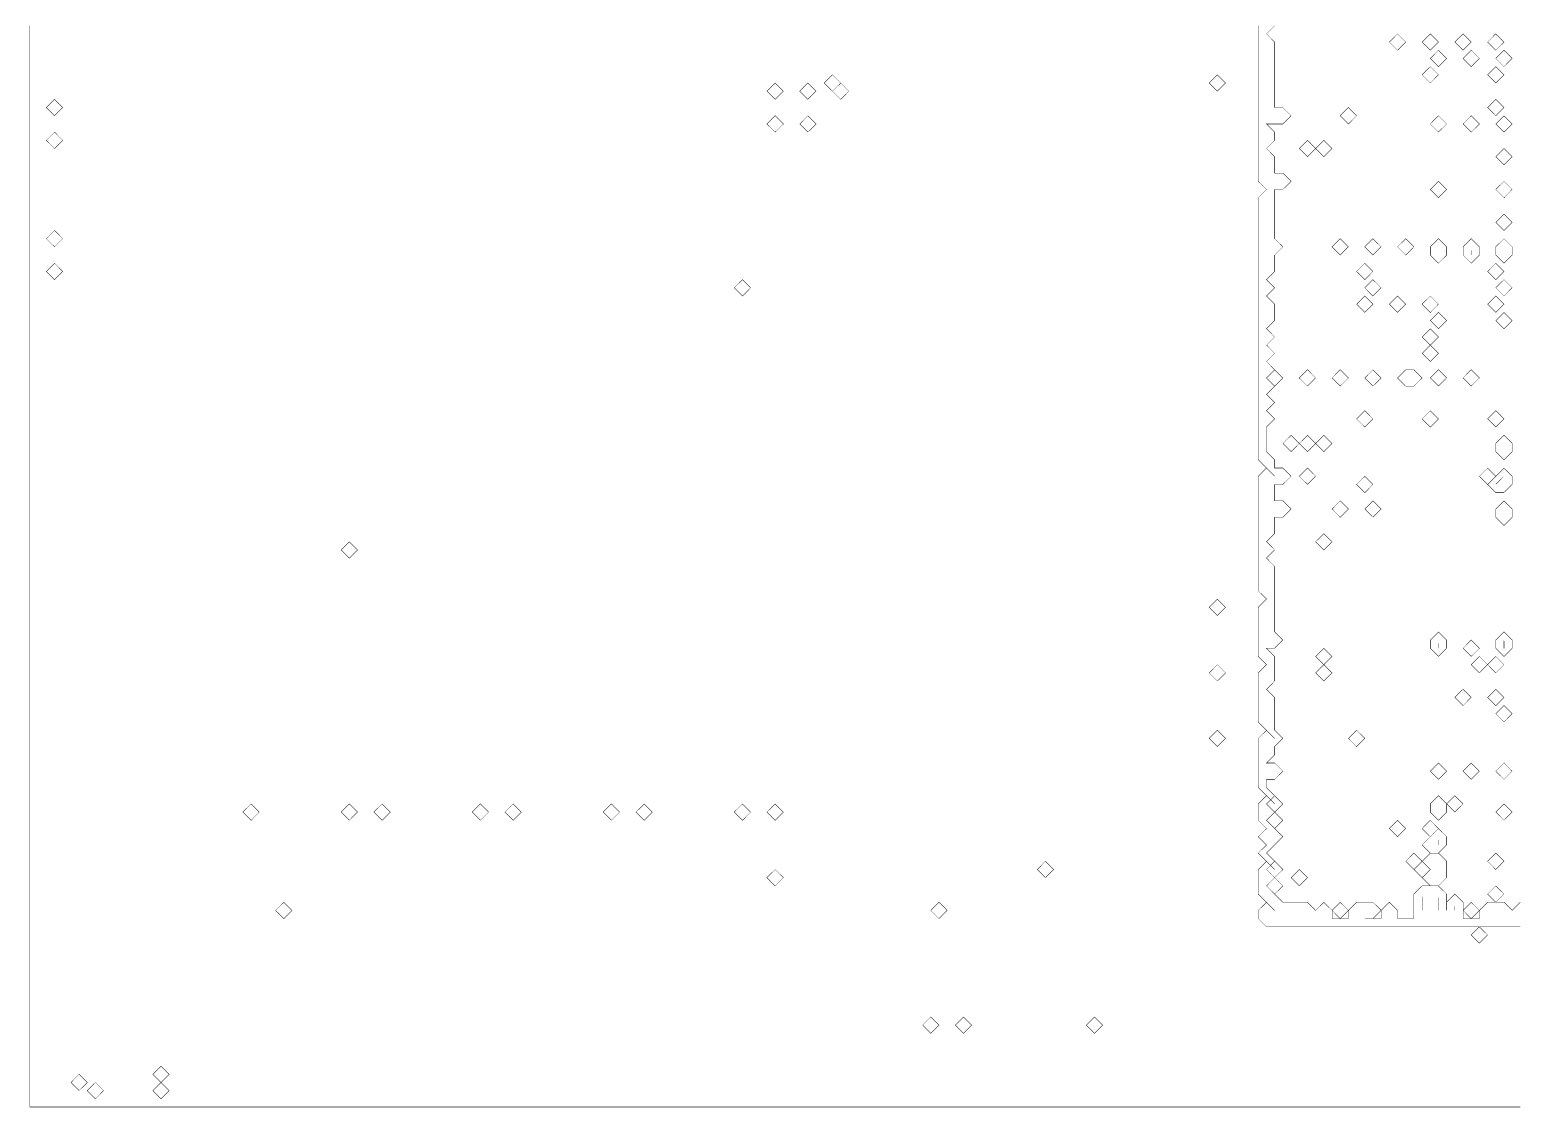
# Model space of a CAD drawing. Header units: metres. Extents: x 0 to 4936, y -4936 to 0.
# Drawn here: x 0 to 1753, y -4936 to -3665 of the extents above; entities that cross this region are included whole.
import ezdxf

# ---------------------------------------------------------------- set-up
doc = ezdxf.new("R2010")
doc.units = ezdxf.units.M
doc.layers.add('conductor', color=1, linetype='Continuous')
doc.layers.add('substrate', color=5, linetype='Continuous')

msp = doc.modelspace()

# ---------------------------------------------------------------- linework, layer by layer
at = {"layer": 'conductor', "const_width": 0.5}
msp.add_lwpolyline([(1468, -3660.5), (1458.4, -3670.1), (1468, -3679.8), (1468, -3689.4), (1468, -3699.1), (1468, -3708.8), (1468, -3718.4), (1468, -3728.1), (1468, -3737.7), (1468, -3747.4), (1468, -3757), (1477.7, -3757), (1487.4, -3766.7), (1477.7, -3776.4), (1468, -3776.4), (1458.4, -3776.4), (1468, -3786), (1468, -3795.7), (1458.4, -3805.3), (1468, -3815), (1468, -3824.6), (1468, -3834.3), (1477.7, -3834.3), (1487.4, -3844), (1477.7, -3853.6), (1468, -3853.6), (1468, -3863.3), (1468, -3872.9), (1468, -3882.6), (1468, -3892.3), (1468, -3901.9), (1468, -3911.6), (1477.7, -3921.2), (1468, -3930.9), (1468, -3940.5), (1468, -3950.2), (1458.4, -3959.9), (1468, -3969.5), (1458.4, -3979.2), (1468, -3988.8), (1468, -3998.5), (1468, -4008.2), (1458.4, -4017.8), (1468, -4027.5), (1458.4, -4037.1), (1468, -4046.8), (1458.4, -4056.4), (1468, -4066.1), (1458.4, -4075.8), (1468, -4085.4), (1458.4, -4095.1), (1468, -4104.7), (1458.4, -4114.4), (1468, -4124.1), (1458.4, -4133.7), (1458.4, -4143.4), (1458.4, -4153), (1458.4, -4162.7), (1468, -4172.3), (1468, -4182), (1477.7, -4182), (1487.4, -4191.7), (1477.7, -4201.3), (1468, -4201.3), (1468, -4211), (1468, -4220.6), (1477.7, -4220.6), (1487.4, -4230.3), (1477.7, -4240), (1468, -4240), (1468, -4249.6), (1468, -4259.3), (1458.4, -4268.9), (1468, -4278.6), (1458.4, -4288.2), (1468, -4297.9), (1468, -4307.6), (1468, -4317.2), (1468, -4326.9), (1468, -4336.5), (1468, -4346.2), (1468, -4355.8), (1468, -4365.5), (1468, -4375.2), (1477.7, -4384.8), (1468, -4394.5), (1458.4, -4394.5), (1468, -4404.1), (1468, -4413.8), (1468, -4423.5), (1468, -4433.1), (1458.4, -4442.8), (1468, -4452.4), (1468, -4462.1), (1468, -4471.7), (1468, -4481.4), (1468, -4491.1), (1477.7, -4500.7), (1468, -4510.4), (1468, -4520), (1458.4, -4529.7), (1468, -4529.7), (1477.7, -4539.4), (1468, -4549), (1458.4, -4549), (1458.4, -4558.7), (1468, -4568.3), (1458.4, -4578), (1468, -4587.6), (1458.4, -4597.3), (1468, -4607), (1477.7, -4616.6), (1468, -4626.3), (1458.4, -4635.9), (1468, -4645.6), (1458.4, -4655.3), (1468, -4664.9), (1458.4, -4674.6), (1468, -4684.2), (1477.7, -4693.9), (1487.4, -4693.9), (1497, -4693.9), (1506.7, -4693.9), (1516.3, -4703.5), (1526, -4693.9), (1535.7, -4703.5), (1535.7, -4713.2), (1545.3, -4713.2), (1555, -4713.2), (1555, -4703.5), (1564.6, -4693.9), (1574.3, -4693.9), (1583.9, -4693.9), (1593.6, -4703.5), (1583.9, -4713.2), (1574.3, -4713.2), (1583.9, -4713.2), (1593.6, -4713.2), (1593.6, -4703.5), (1603.3, -4693.9), (1612.9, -4703.5), (1612.9, -4713.2), (1622.6, -4713.2), (1632.2, -4713.2), (1632.2, -4703.5), (1632.2, -4693.9), (1632.2, -4684.2), (1641.9, -4674.6), (1651.6, -4674.6), (1661.2, -4674.6), (1670.9, -4684.2), (1670.9, -4693.9), (1670.9, -4703.5), (1670.9, -4693.9), (1680.5, -4684.2), (1690.2, -4693.9), (1690.2, -4703.5), (1690.2, -4713.2), (1699.8, -4713.2), (1709.5, -4713.2), (1709.5, -4703.5), (1719.2, -4693.9), (1728.8, -4693.9), (1738.5, -4693.9), (1748.1, -4703.5), (1757.8, -4693.9)], dxfattribs=at)
for points in [[(1603.3, -3679.8), (1612.9, -3670.1), (1622.6, -3679.8), (1612.9, -3689.4)], [(1641.9, -3679.8), (1651.6, -3670.1), (1661.2, -3679.8), (1651.6, -3689.4)], [(1680.5, -3679.8), (1690.2, -3670.1), (1699.8, -3679.8), (1690.2, -3689.4)], [(1719.2, -3679.8), (1728.8, -3670.1), (1738.5, -3679.8), (1728.8, -3689.4)], [(1651.6, -3699.1), (1661.2, -3689.4), (1670.9, -3699.1), (1661.2, -3708.8)], [(1690.2, -3699.1), (1699.8, -3689.4), (1709.5, -3699.1), (1699.8, -3708.8)], [(1728.8, -3699.1), (1738.5, -3689.4), (1748.1, -3699.1), (1738.5, -3708.8)], [(1641.9, -3718.4), (1651.6, -3708.8), (1661.2, -3718.4), (1651.6, -3728.1)], [(1719.2, -3718.4), (1728.8, -3708.8), (1738.5, -3718.4), (1728.8, -3728.1)], [(1719.2, -3757), (1728.8, -3747.4), (1738.5, -3757), (1728.8, -3766.7)], [(1545.3, -3766.7), (1555, -3757), (1564.6, -3766.7), (1555, -3776.4)], [(1651.6, -3776.4), (1661.2, -3766.7), (1670.9, -3776.4), (1661.2, -3786)], [(1690.2, -3776.4), (1699.8, -3766.7), (1709.5, -3776.4), (1699.8, -3786)], [(1728.8, -3776.4), (1738.5, -3766.7), (1748.1, -3776.4), (1738.5, -3786)], [(1497, -3805.3), (1506.7, -3795.7), (1516.3, -3805.3), (1506.7, -3815)], [(1516.3, -3805.3), (1526, -3795.7), (1535.7, -3805.3), (1526, -3815)], [(1728.8, -3815), (1738.5, -3805.3), (1748.1, -3815), (1738.5, -3824.6)], [(1651.6, -3853.6), (1661.2, -3844), (1670.9, -3853.6), (1661.2, -3863.3)], [(1728.8, -3853.6), (1738.5, -3844), (1748.1, -3853.6), (1738.5, -3863.3)], [(1728.8, -3892.3), (1738.5, -3882.6), (1748.1, -3892.3), (1738.5, -3901.9)], [(1535.7, -3921.2), (1545.3, -3911.6), (1555, -3921.2), (1545.3, -3930.9)], [(1574.3, -3921.2), (1583.9, -3911.6), (1593.6, -3921.2), (1583.9, -3930.9)], [(1612.9, -3921.2), (1622.6, -3911.6), (1632.2, -3921.2), (1622.6, -3930.9)], [(1651.6, -3921.2), (1661.2, -3911.6), (1670.9, -3921.2), (1670.9, -3930.9), (1661.2, -3940.5), (1651.6, -3930.9)], [(1690.2, -3921.2), (1699.8, -3911.6), (1709.5, -3921.2), (1709.5, -3930.9), (1699.8, -3940.5), (1690.2, -3930.9)], [(1728.8, -3921.2), (1738.5, -3911.6), (1748.1, -3921.2), (1748.1, -3930.9), (1738.5, -3940.5), (1728.8, -3930.9)], [(1564.6, -3950.2), (1574.3, -3940.5), (1583.9, -3950.2), (1574.3, -3959.9)], [(1719.2, -3950.2), (1728.8, -3940.5), (1738.5, -3950.2), (1728.8, -3959.9)], [(1574.3, -3969.5), (1583.9, -3959.9), (1593.6, -3969.5), (1583.9, -3979.2)], [(1728.8, -3969.5), (1738.5, -3959.9), (1748.1, -3969.5), (1738.5, -3979.2)], [(1564.6, -3988.8), (1574.3, -3979.2), (1583.9, -3988.8), (1574.3, -3998.5)], [(1603.3, -3988.8), (1612.9, -3979.2), (1622.6, -3988.8), (1612.9, -3998.5)], [(1641.9, -3988.8), (1651.6, -3979.2), (1661.2, -3988.8), (1651.6, -3998.5)], [(1719.2, -3988.8), (1728.8, -3979.2), (1738.5, -3988.8), (1728.8, -3998.5)], [(1651.6, -4008.2), (1661.2, -3998.5), (1670.9, -4008.2), (1661.2, -4017.8)], [(1728.8, -4008.2), (1738.5, -3998.5), (1748.1, -4008.2), (1738.5, -4017.8)], [(1641.9, -4027.5), (1651.6, -4017.8), (1661.2, -4027.5), (1651.6, -4037.1)], [(1641.9, -4046.8), (1651.6, -4037.1), (1661.2, -4046.8), (1651.6, -4056.4)], [(1458.4, -4075.8), (1468, -4066.1), (1477.7, -4075.8), (1468, -4085.4)], [(1497, -4075.8), (1506.7, -4066.1), (1516.3, -4075.8), (1506.7, -4085.4)], [(1535.7, -4075.8), (1545.3, -4066.1), (1555, -4075.8), (1545.3, -4085.4)], [(1574.3, -4075.8), (1583.9, -4066.1), (1593.6, -4075.8), (1583.9, -4085.4)], [(1612.9, -4075.8), (1622.6, -4066.1), (1632.2, -4066.1), (1641.9, -4075.8), (1632.2, -4085.4), (1622.6, -4085.4)], [(1651.6, -4075.8), (1661.2, -4066.1), (1670.9, -4075.8), (1661.2, -4085.4)], [(1690.2, -4075.8), (1699.8, -4066.1), (1709.5, -4075.8), (1699.8, -4085.4)], [(1564.6, -4124.1), (1574.3, -4114.4), (1583.9, -4124.1), (1574.3, -4133.7)], [(1641.9, -4124.1), (1651.6, -4114.4), (1661.2, -4124.1), (1651.6, -4133.7)], [(1719.2, -4124.1), (1728.8, -4114.4), (1738.5, -4124.1), (1728.8, -4133.7)], [(1477.7, -4153), (1487.4, -4143.4), (1497, -4153), (1487.4, -4162.7)], [(1497, -4153), (1506.7, -4143.4), (1516.3, -4153), (1506.7, -4162.7)], [(1516.3, -4153), (1526, -4143.4), (1535.7, -4153), (1526, -4162.7)], [(1728.8, -4153), (1738.5, -4143.4), (1748.1, -4153), (1748.1, -4162.7), (1738.5, -4172.3), (1728.8, -4162.7)], [(1497, -4191.7), (1506.7, -4182), (1516.3, -4191.7), (1506.7, -4201.3)], [(1709.5, -4191.7), (1719.2, -4182), (1728.8, -4191.7), (1719.2, -4201.3)], [(1728.8, -4191.7), (1738.5, -4182), (1748.1, -4191.7), (1748.1, -4201.3), (1738.5, -4211), (1728.8, -4211), (1719.2, -4201.3)], [(1564.6, -4201.3), (1574.3, -4191.7), (1583.9, -4201.3), (1574.3, -4211)], [(1535.7, -4230.3), (1545.3, -4220.6), (1555, -4230.3), (1545.3, -4240)], [(1574.3, -4230.3), (1583.9, -4220.6), (1593.6, -4230.3), (1583.9, -4240)], [(1728.8, -4230.3), (1738.5, -4220.6), (1748.1, -4230.3), (1748.1, -4240), (1738.5, -4249.6), (1728.8, -4240)], [(1516.3, -4268.9), (1526, -4259.3), (1535.7, -4268.9), (1526, -4278.6)], [(1651.6, -4384.8), (1661.2, -4375.2), (1670.9, -4384.8), (1670.9, -4394.5), (1661.2, -4404.1), (1651.6, -4394.5)], [(1728.8, -4384.8), (1738.5, -4375.2), (1748.1, -4384.8), (1748.1, -4394.5), (1738.5, -4404.1), (1728.8, -4394.5)], [(1516.3, -4404.1), (1526, -4394.5), (1535.7, -4404.1), (1526, -4413.8)], [(1690.2, -4394.5), (1699.8, -4384.8), (1709.5, -4394.5), (1699.8, -4404.1)], [(1516.3, -4423.5), (1526, -4413.8), (1535.7, -4423.5), (1526, -4433.1)], [(1699.8, -4413.8), (1709.5, -4404.1), (1719.2, -4413.8), (1709.5, -4423.5)], [(1719.2, -4413.8), (1728.8, -4404.1), (1738.5, -4413.8), (1728.8, -4423.5)], [(1680.5, -4452.4), (1690.2, -4442.8), (1699.8, -4452.4), (1690.2, -4462.1)], [(1719.2, -4452.4), (1728.8, -4442.8), (1738.5, -4452.4), (1728.8, -4462.1)], [(1728.8, -4471.7), (1738.5, -4462.1), (1748.1, -4471.7), (1738.5, -4481.4)], [(1555, -4500.7), (1564.6, -4491.1), (1574.3, -4500.7), (1564.6, -4510.4)], [(1651.6, -4539.4), (1661.2, -4529.7), (1670.9, -4539.4), (1661.2, -4549)], [(1690.2, -4539.4), (1699.8, -4529.7), (1709.5, -4539.4), (1699.8, -4549)], [(1728.8, -4539.4), (1738.5, -4529.7), (1748.1, -4539.4), (1738.5, -4549)], [(1458.4, -4578), (1468, -4568.3), (1477.7, -4578), (1468, -4587.6)], [(1651.6, -4578), (1661.2, -4568.3), (1670.9, -4578), (1670.9, -4587.6), (1661.2, -4597.3), (1651.6, -4587.6)], [(1670.9, -4578), (1680.5, -4568.3), (1690.2, -4578), (1680.5, -4587.6)], [(1458.4, -4597.3), (1468, -4587.6), (1477.7, -4597.3), (1468, -4607)], [(1728.8, -4587.6), (1738.5, -4578), (1748.1, -4587.6), (1738.5, -4597.3)], [(1603.3, -4607), (1612.9, -4597.3), (1622.6, -4607), (1612.9, -4616.6)], [(1641.9, -4607), (1651.6, -4597.3), (1661.2, -4607), (1651.6, -4616.6)], [(1651.6, -4616.6), (1661.2, -4607), (1670.9, -4616.6), (1670.9, -4626.3), (1661.2, -4635.9), (1651.6, -4635.9), (1641.9, -4626.3)], [(1458.4, -4655.3), (1468, -4645.6), (1477.7, -4655.3), (1468, -4664.9)], [(1622.6, -4645.6), (1632.2, -4635.9), (1641.9, -4645.6), (1632.2, -4655.3)], [(1632.2, -4655.3), (1641.9, -4645.6), (1651.6, -4655.3), (1641.9, -4664.9)], [(1641.9, -4645.6), (1651.6, -4635.9), (1661.2, -4635.9), (1670.9, -4645.6), (1670.9, -4655.3), (1670.9, -4664.9), (1661.2, -4674.6), (1651.6, -4674.6), (1641.9, -4664.9), (1651.6, -4655.3)], [(1719.2, -4645.6), (1728.8, -4635.9), (1738.5, -4645.6), (1728.8, -4655.3)], [(1487.4, -4664.9), (1497, -4655.3), (1506.7, -4664.9), (1497, -4674.6)], [(1458.4, -4674.6), (1468, -4664.9), (1477.7, -4674.6), (1468, -4684.2)], [(1719.2, -4684.2), (1728.8, -4674.6), (1738.5, -4684.2), (1728.8, -4693.9)], [(1535.7, -4703.5), (1545.3, -4693.9), (1555, -4703.5), (1545.3, -4713.2)], [(1651.6, -4693.9)], [(1690.2, -4703.5), (1699.8, -4693.9), (1709.5, -4703.5), (1699.8, -4713.2)], [(1477.7, -4713.2)], [(1497, -4713.2)], [(1651.6, -4713.2)], [(1728.8, -4713.2)]]:
    msp.add_lwpolyline(points, close=True, dxfattribs=at)
at = {"layer": 'substrate', "const_width": 0.5}
for points in [[(0, -3660.5), (0, -3670.1), (0, -3679.8), (0, -3689.4), (0, -3699.1), (0, -3708.8), (0, -3718.4), (0, -3728.1), (0, -3737.7), (0, -3747.4), (0, -3757), (0, -3766.7), (0, -3776.4), (0, -3786), (0, -3795.7), (0, -3805.3), (0, -3815), (0, -3824.6), (0, -3834.3), (0, -3844), (0, -3853.6), (0, -3863.3), (0, -3872.9), (0, -3882.6), (0, -3892.3), (0, -3901.9), (0, -3911.6), (0, -3921.2), (0, -3930.9), (0, -3940.5), (0, -3950.2), (0, -3959.9), (0, -3969.5), (0, -3979.2), (0, -3988.8), (0, -3998.5), (0, -4008.2), (0, -4017.8), (0, -4027.5), (0, -4037.1), (0, -4046.8), (0, -4056.4), (0, -4066.1), (0, -4075.8), (0, -4085.4), (0, -4095.1), (0, -4104.7), (0, -4114.4), (0, -4124.1), (0, -4133.7), (0, -4143.4), (0, -4153), (0, -4162.7), (0, -4172.3), (0, -4182), (0, -4191.7), (0, -4201.3), (0, -4211), (0, -4220.6), (0, -4230.3), (0, -4240), (0, -4249.6), (0, -4259.3), (0, -4268.9), (0, -4278.6), (0, -4288.2), (0, -4297.9), (0, -4307.6), (0, -4317.2), (0, -4326.9), (0, -4336.5), (0, -4346.2), (0, -4355.8), (0, -4365.5), (0, -4375.2), (0, -4384.8), (0, -4394.5), (0, -4404.1), (0, -4413.8), (0, -4423.5), (0, -4433.1), (0, -4442.8), (0, -4452.4), (0, -4462.1), (0, -4471.7), (0, -4481.4), (0, -4491.1), (0, -4500.7), (0, -4510.4), (0, -4520), (0, -4529.7), (0, -4539.4), (0, -4549), (0, -4558.7), (0, -4568.3), (0, -4578), (0, -4587.6), (0, -4597.3), (0, -4607), (0, -4616.6), (0, -4626.3), (0, -4635.9), (0, -4645.6), (0, -4655.3), (0, -4664.9), (0, -4674.6), (0, -4684.2), (0, -4693.9), (0, -4703.5), (0, -4713.2), (0, -4722.9), (0, -4732.5), (0, -4742.2), (0, -4751.8), (0, -4761.5), (0, -4771.2), (0, -4780.8), (0, -4790.5), (0, -4800.1), (0, -4809.8), (0, -4819.4), (0, -4829.1), (0, -4838.8), (0, -4848.4), (0, -4858.1), (0, -4867.7), (0, -4877.4), (0, -4887.1), (0, -4896.7), (0, -4906.4), (0, -4916), (0, -4925.7), (0, -4935.3), (9.7, -4935.3), (19.3, -4935.3), (29, -4935.3), (38.6, -4935.3), (48.3, -4935.3), (57.9, -4935.3), (67.6, -4935.3), (77.3, -4935.3), (86.9, -4935.3), (96.6, -4935.3), (106.2, -4935.3), (115.9, -4935.3), (125.6, -4935.3), (135.2, -4935.3), (144.9, -4935.3), (154.5, -4935.3), (164.2, -4935.3), (173.8, -4935.3), (183.5, -4935.3), (193.2, -4935.3), (202.8, -4935.3), (212.5, -4935.3), (222.1, -4935.3), (231.8, -4935.3), (241.5, -4935.3), (251.1, -4935.3), (260.8, -4935.3), (270.4, -4935.3), (280.1, -4935.3), (289.7, -4935.3), (299.4, -4935.3), (309.1, -4935.3), (318.7, -4935.3), (328.4, -4935.3), (338, -4935.3), (347.7, -4935.3), (357.4, -4935.3), (367, -4935.3), (376.7, -4935.3), (386.3, -4935.3), (396, -4935.3), (405.6, -4935.3), (415.3, -4935.3), (425, -4935.3), (434.6, -4935.3), (444.3, -4935.3), (453.9, -4935.3), (463.6, -4935.3), (473.3, -4935.3), (482.9, -4935.3), (492.6, -4935.3), (502.2, -4935.3), (511.9, -4935.3), (521.5, -4935.3), (531.2, -4935.3), (540.9, -4935.3), (550.5, -4935.3), (560.2, -4935.3), (569.8, -4935.3), (579.5, -4935.3), (589.2, -4935.3), (598.8, -4935.3), (608.5, -4935.3), (618.1, -4935.3), (627.8, -4935.3), (637.4, -4935.3), (647.1, -4935.3), (656.8, -4935.3), (666.4, -4935.3), (676.1, -4935.3), (685.7, -4935.3), (695.4, -4935.3), (705, -4935.3), (714.7, -4935.3), (724.4, -4935.3), (734, -4935.3), (743.7, -4935.3), (753.3, -4935.3), (763, -4935.3), (772.7, -4935.3), (782.3, -4935.3), (792, -4935.3), (801.6, -4935.3), (811.3, -4935.3), (820.9, -4935.3), (830.6, -4935.3), (840.3, -4935.3), (849.9, -4935.3), (859.6, -4935.3), (869.2, -4935.3), (878.9, -4935.3), (888.6, -4935.3), (898.2, -4935.3), (907.9, -4935.3), (917.5, -4935.3), (927.2, -4935.3), (936.8, -4935.3), (946.5, -4935.3), (956.2, -4935.3), (965.8, -4935.3), (975.5, -4935.3), (985.1, -4935.3), (994.8, -4935.3), (1004.5, -4935.3), (1014.1, -4935.3), (1023.8, -4935.3), (1033.4, -4935.3), (1043.1, -4935.3), (1052.7, -4935.3), (1062.4, -4935.3), (1072.1, -4935.3), (1081.7, -4935.3), (1091.4, -4935.3), (1101, -4935.3), (1110.7, -4935.3), (1120.4, -4935.3), (1130, -4935.3), (1139.7, -4935.3), (1149.3, -4935.3), (1159, -4935.3), (1168.6, -4935.3), (1178.3, -4935.3), (1188, -4935.3), (1197.6, -4935.3), (1207.3, -4935.3), (1216.9, -4935.3), (1226.6, -4935.3), (1236.2, -4935.3), (1245.9, -4935.3), (1255.6, -4935.3), (1265.2, -4935.3), (1274.9, -4935.3), (1284.5, -4935.3), (1294.2, -4935.3), (1303.9, -4935.3), (1313.5, -4935.3), (1323.2, -4935.3), (1332.8, -4935.3), (1342.5, -4935.3), (1352.1, -4935.3), (1361.8, -4935.3), (1371.5, -4935.3), (1381.1, -4935.3), (1390.8, -4935.3), (1400.4, -4935.3), (1410.1, -4935.3), (1419.8, -4935.3), (1429.4, -4935.3), (1439.1, -4935.3), (1448.7, -4935.3), (1458.4, -4935.3), (1468, -4935.3), (1477.7, -4935.3), (1487.4, -4935.3), (1497, -4935.3), (1506.7, -4935.3), (1516.3, -4935.3), (1526, -4935.3), (1535.7, -4935.3), (1545.3, -4935.3), (1555, -4935.3), (1564.6, -4935.3), (1574.3, -4935.3), (1583.9, -4935.3), (1593.6, -4935.3), (1603.3, -4935.3), (1612.9, -4935.3), (1622.6, -4935.3), (1632.2, -4935.3), (1641.9, -4935.3), (1651.6, -4935.3), (1661.2, -4935.3), (1670.9, -4935.3), (1680.5, -4935.3), (1690.2, -4935.3), (1699.8, -4935.3), (1709.5, -4935.3), (1719.2, -4935.3), (1728.8, -4935.3), (1738.5, -4935.3), (1748.1, -4935.3), (1757.8, -4935.3)], [(1757.8, -4722.9), (1748.1, -4722.9), (1738.5, -4722.9), (1728.8, -4722.9), (1719.2, -4722.9), (1709.5, -4722.9), (1699.8, -4722.9), (1690.2, -4722.9), (1680.5, -4722.9), (1670.9, -4722.9), (1661.2, -4722.9), (1651.6, -4722.9), (1641.9, -4722.9), (1632.2, -4722.9), (1622.6, -4722.9), (1612.9, -4722.9), (1603.3, -4722.9), (1593.6, -4722.9), (1583.9, -4722.9), (1574.3, -4722.9), (1564.6, -4722.9), (1555, -4722.9), (1545.3, -4722.9), (1535.7, -4722.9), (1526, -4722.9), (1516.3, -4722.9), (1506.7, -4722.9), (1497, -4722.9), (1487.4, -4722.9), (1477.7, -4722.9), (1468, -4722.9), (1458.4, -4722.9), (1448.7, -4713.2), (1448.7, -4703.5), (1458.4, -4693.9), (1468, -4703.5), (1458.4, -4693.9), (1448.7, -4684.2), (1448.7, -4674.6), (1448.7, -4664.9), (1448.7, -4655.3), (1458.4, -4645.6), (1468, -4655.3), (1458.4, -4645.6), (1448.7, -4635.9), (1458.4, -4626.3), (1448.7, -4616.6), (1458.4, -4607), (1448.7, -4597.3), (1448.7, -4587.6), (1448.7, -4578), (1458.4, -4568.3), (1468, -4578), (1458.4, -4568.3), (1448.7, -4558.7), (1448.7, -4549), (1448.7, -4539.4), (1448.7, -4529.7), (1448.7, -4520), (1448.7, -4510.4), (1448.7, -4500.7), (1458.4, -4491.1), (1468, -4500.7), (1458.4, -4491.1), (1448.7, -4481.4), (1448.7, -4471.7), (1448.7, -4462.1), (1448.7, -4452.4), (1448.7, -4442.8), (1448.7, -4433.1), (1448.7, -4423.5), (1458.4, -4413.8), (1448.7, -4404.1), (1448.7, -4394.5), (1448.7, -4384.8), (1448.7, -4375.2), (1448.7, -4365.5), (1448.7, -4355.8), (1448.7, -4346.2), (1458.4, -4336.5), (1448.7, -4326.9), (1448.7, -4317.2), (1448.7, -4307.6), (1448.7, -4297.9), (1448.7, -4288.2), (1448.7, -4278.6), (1448.7, -4268.9), (1448.7, -4259.3), (1448.7, -4249.6), (1448.7, -4240), (1448.7, -4230.3), (1448.7, -4220.6), (1448.7, -4211), (1448.7, -4201.3), (1448.7, -4191.7), (1458.4, -4182), (1468, -4191.7), (1458.4, -4182), (1448.7, -4172.3), (1448.7, -4162.7), (1448.7, -4153), (1448.7, -4143.4), (1448.7, -4133.7), (1448.7, -4124.1), (1448.7, -4114.4), (1448.7, -4104.7), (1448.7, -4095.1), (1448.7, -4085.4), (1448.7, -4075.8), (1448.7, -4066.1), (1448.7, -4056.4), (1448.7, -4046.8), (1448.7, -4037.1), (1448.7, -4027.5), (1448.7, -4017.8), (1448.7, -4008.2), (1448.7, -3998.5), (1448.7, -3988.8), (1448.7, -3979.2), (1448.7, -3969.5), (1448.7, -3959.9), (1448.7, -3950.2), (1448.7, -3940.5), (1448.7, -3930.9), (1448.7, -3921.2), (1448.7, -3911.6), (1448.7, -3901.9), (1448.7, -3892.3), (1448.7, -3882.6), (1448.7, -3872.9), (1448.7, -3863.3), (1458.4, -3853.6), (1448.7, -3844), (1448.7, -3834.3), (1448.7, -3824.6), (1448.7, -3815), (1448.7, -3805.3), (1448.7, -3795.7), (1448.7, -3786), (1448.7, -3776.4), (1448.7, -3766.7), (1448.7, -3757), (1448.7, -3747.4), (1448.7, -3737.7), (1448.7, -3728.1), (1448.7, -3718.4), (1448.7, -3708.8), (1448.7, -3699.1), (1448.7, -3689.4), (1448.7, -3679.8), (1448.7, -3670.1), (1448.7, -3660.5)]]:
    msp.add_lwpolyline(points, dxfattribs=at)
for points in [[(869.2, -3737.7), (878.9, -3728.1), (888.6, -3737.7), (878.9, -3747.4)], [(907.9, -3737.7), (917.5, -3728.1), (927.2, -3737.7), (917.5, -3747.4)], [(936.8, -3728.1), (946.5, -3718.4), (956.2, -3728.1), (946.5, -3737.7)], [(946.5, -3737.7), (956.2, -3728.1), (965.8, -3737.7), (956.2, -3747.4)], [(1390.8, -3728.1), (1400.4, -3718.4), (1410.1, -3728.1), (1400.4, -3737.7)], [(19.3, -3757), (29, -3747.4), (38.6, -3757), (29, -3766.7)], [(869.2, -3776.4), (878.9, -3766.7), (888.6, -3776.4), (878.9, -3786)], [(907.9, -3776.4), (917.5, -3766.7), (927.2, -3776.4), (917.5, -3786)], [(1468, -3766.7)], [(19.3, -3795.7), (29, -3786), (38.6, -3795.7), (29, -3805.3)], [(1506.7, -3805.3)], [(1526, -3805.3)], [(19.3, -3911.6), (29, -3901.9), (38.6, -3911.6), (29, -3921.2)], [(1468, -3921.2)], [(1545.3, -3921.2)], [(1583.9, -3921.2)], [(1622.6, -3921.2)], [(1661.2, -3921.2)], [(1699.8, -3921.2), (1699.8, -3930.9)], [(1738.5, -3921.2)], [(19.3, -3950.2), (29, -3940.5), (38.6, -3950.2), (29, -3959.9)], [(830.6, -3969.5), (840.3, -3959.9), (849.9, -3969.5), (840.3, -3979.2)], [(1651.6, -4046.8)], [(1468, -4075.8)], [(1506.7, -4075.8)], [(1545.3, -4075.8)], [(1583.9, -4075.8)], [(1622.6, -4075.8)], [(1661.2, -4075.8)], [(1699.8, -4075.8)], [(1574.3, -4124.1)], [(1651.6, -4124.1)], [(1728.8, -4124.1)], [(1487.4, -4153)], [(1506.7, -4153)], [(1526, -4153)], [(1738.5, -4153)], [(1506.7, -4191.7)], [(1574.3, -4201.3)], [(1738.5, -4191.7), (1728.8, -4201.3)], [(1468, -4230.3)], [(1545.3, -4230.3)], [(1583.9, -4230.3)], [(1738.5, -4230.3)], [(367, -4278.6), (376.7, -4268.9), (386.3, -4278.6), (376.7, -4288.2)], [(1526, -4268.9)], [(1390.8, -4346.2), (1400.4, -4336.5), (1410.1, -4346.2), (1400.4, -4355.8)], [(1661.2, -4384.8), (1661.2, -4394.5)], [(1699.8, -4394.5)], [(1738.5, -4384.8), (1738.5, -4394.5)], [(1390.8, -4423.5), (1400.4, -4413.8), (1410.1, -4423.5), (1400.4, -4433.1)], [(1526, -4404.1)], [(1526, -4423.5)], [(1390.8, -4500.7), (1400.4, -4491.1), (1410.1, -4500.7), (1400.4, -4510.4)], [(1468, -4539.4)], [(1661.2, -4539.4)], [(1699.8, -4539.4)], [(1738.5, -4539.4)], [(251.1, -4587.6), (260.8, -4578), (270.4, -4587.6), (260.8, -4597.3)], [(367, -4587.6), (376.7, -4578), (386.3, -4587.6), (376.7, -4597.3)], [(405.6, -4587.6), (415.3, -4578), (425, -4587.6), (415.3, -4597.3)], [(521.5, -4587.6), (531.2, -4578), (540.9, -4587.6), (531.2, -4597.3)], [(560.2, -4587.6), (569.8, -4578), (579.5, -4587.6), (569.8, -4597.3)], [(676.1, -4587.6), (685.7, -4578), (695.4, -4587.6), (685.7, -4597.3)], [(714.7, -4587.6), (724.4, -4578), (734, -4587.6), (724.4, -4597.3)], [(830.6, -4587.6), (840.3, -4578), (849.9, -4587.6), (840.3, -4597.3)], [(869.2, -4587.6), (878.9, -4578), (888.6, -4587.6), (878.9, -4597.3)], [(1661.2, -4578)], [(1680.5, -4578)], [(1661.2, -4616.6), (1661.2, -4626.3)], [(1188, -4655.3), (1197.6, -4645.6), (1207.3, -4655.3), (1197.6, -4664.9)], [(869.2, -4664.9), (878.9, -4655.3), (888.6, -4664.9), (878.9, -4674.6)], [(1641.9, -4655.3)], [(1661.2, -4655.3)], [(289.7, -4703.5), (299.4, -4693.9), (309.1, -4703.5), (299.4, -4713.2)], [(1062.4, -4703.5), (1072.1, -4693.9), (1081.7, -4703.5), (1072.1, -4713.2)], [(1641.9, -4684.2), (1641.9, -4693.9), (1641.9, -4703.5), (1641.9, -4693.9)], [(1661.2, -4684.2), (1661.2, -4693.9), (1661.2, -4703.5), (1661.2, -4693.9)], [(1680.5, -4693.9), (1680.5, -4703.5)], [(1487.4, -4703.5)], [(1506.7, -4703.5)], [(1526, -4703.5)], [(1545.3, -4703.5)], [(1564.6, -4703.5)], [(1603.3, -4703.5)], [(1699.8, -4703.5)], [(1719.2, -4703.5)], [(1738.5, -4703.5)], [(1699.8, -4732.5), (1709.5, -4722.9), (1719.2, -4732.5), (1709.5, -4742.2)], [(1052.7, -4838.8), (1062.4, -4829.1), (1072.1, -4838.8), (1062.4, -4848.4)], [(1091.4, -4838.8), (1101, -4829.1), (1110.7, -4838.8), (1101, -4848.4)], [(1245.9, -4838.8), (1255.6, -4829.1), (1265.2, -4838.8), (1255.6, -4848.4)], [(144.9, -4896.7), (154.5, -4887.1), (164.2, -4896.7), (154.5, -4906.4)], [(48.3, -4906.4), (57.9, -4896.7), (67.6, -4906.4), (57.9, -4916)], [(67.6, -4916), (77.3, -4906.4), (86.9, -4916), (77.3, -4925.7)], [(144.9, -4916), (154.5, -4906.4), (164.2, -4916), (154.5, -4925.7)]]:
    msp.add_lwpolyline(points, close=True, dxfattribs=at)

doc.saveas('drawing.dxf')
